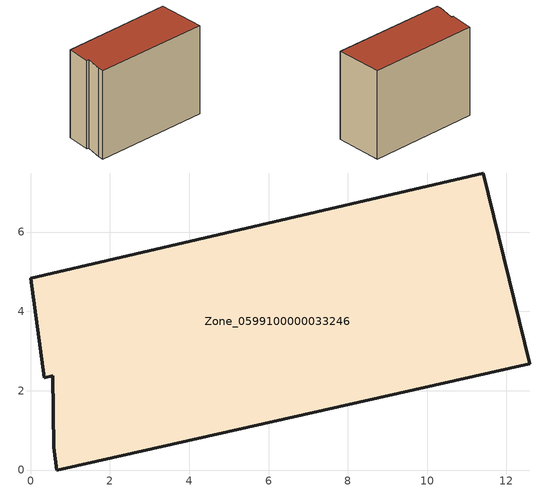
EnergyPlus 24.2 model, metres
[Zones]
Zone_0599100000033246
 floor ground (C_G): 0.58,0.57 0.55,2.37 0.34,2.33 0,4.83 11.41,7.49 12.59,2.68 0.66,0 z0
 wall outside (C_F): 0,4.83 0.34,2.33 0.55,2.37 0.58,0.57 0.66,0 12.59,2.68 11.41,7.49 0,4.83 z0:9.44
 roof outside (C_R): 0.55,2.37 0.58,0.57 0.66,0 12.59,2.68 11.41,7.49 0,4.83 0.34,2.33 z9.44
[BUILDING]
Pand.0599100000033246: North Axis=0; Terrain=City; Loads Convergence Tolerance Value=0.04; Temperature Convergence Tolerance Value=0.4; Solar Distribution=FullExterior; Maximum Number of Warmup Days=25; Minimum Number of Warmup Days=1
[Site:Location]
Rotterdam.The.Hague.AP_ZH_NLD Design_Conditions: Latitude=51.96; Longitude=4.45; Time Zone=1; Elevation=-4.5
[SITE:GROUNDTEMPERATURE:BUILDINGSURFACE]
18, 18, 18, 18, 18, 18, 18, 18, 18, 18, 18, 18
[MATERIAL] Thermal Absorptance=0.9; Solar Absorptance=0.7; Visible Absorptance=0.7
Name | Roughness | Thickness | Conductivity | Density | Specific Heat
G.TI.1946 | MediumSmooth | 0.15 | 1 | 540 | 1210
F.TI.1946 | Rough | 0.3 | 0.857143 | 1920 | 840
R.TI.1946 | MediumRough | 0.2 | 0.1 | 1500 | 1000
[CONSTRUCTION]
C_G: G.TI.1946
C_F: F.TI.1946
C_R: R.TI.1946
[ZONE]
Zone_0599100000033246: Type=1; Multiplier=1; Ceiling Height=Autocalculate; Volume=Autocalculate; Floor Area=autocalculate; Part of Total Floor Area=Yes
[ZONEINFILTRATION:DESIGNFLOWRATE]
Infil_Zone_0599100000033246: Zone or ZoneList or Space or SpaceList=Zone_0599100000033246; Schedule=AlwaysOn; Design Flow Rate Calculation Method=Flow/Area; Flow Rate per Floor Area=0.003; Constant Term Coefficient=1; Temperature Term Coefficient=0; Velocity Term Coefficient=0; Velocity Squared Term Coefficient=0
[HVACTEMPLATE:ZONE:IDEALLOADSAIRSYSTEM]
Zone_0599100000033246: Maximum Heating Supply Air Temperature=50; Minimum Cooling Supply Air Temperature=13; Maximum Heating Supply Air Humidity Ratio=0.0156; Minimum Cooling Supply Air Humidity Ratio=0.0077; Heating Limit=NoLimit; Cooling Limit=NoLimit; Dehumidification Control Type=ConstantSensibleHeatRatio; Cooling Sensible Heat Ratio=0.7; Dehumidification Setpoint=60; Humidification Control Type=None; Humidification Setpoint=30; Outdoor Air Method=None; Outdoor Air Flow Rate per Person=0.00944; Outdoor Air Flow Rate per Zone Floor Area=0; Outdoor Air Flow Rate per Zone=0; Demand Controlled Ventilation Type=None; Outdoor Air Economizer Type=NoEconomizer; Heat Recovery Type=None; Sensible Heat Recovery Effectiveness=0.7; Latent Heat Recovery Effectiveness=0.65
[ZONECONTROL:THERMOSTAT]
ThermostatControl_Zone_0599100000033246: Zone or ZoneList=Zone_0599100000033246; Control Type Schedule=DualSetpointControlType; Control 1=Thermostat_Zone_0599100000033246; Temperature Difference Between Cutout And Setpoint=0
[THERMOSTATSETPOINT:DUALSETPOINT]
Thermostat_Zone_0599100000033246: Heating Setpoint Temperature Schedule=HeatingSetpoint_Zone_0599100000033246; Cooling Setpoint Temperature Schedule=CoolingSetpoint_Zone_0599100000033246
[SCHEDULE:COMPACT]
HeatingSetpoint_Zone_0599100000033246: Through: 12/31, For: AllDays, Until: 24:00, 21
CoolingSetpoint_Zone_0599100000033246: Through: 12/31, For: AllDays, Until: 24:00, 24
DualSetpointControlType: Through: 12/31, For: AllDays, Until: 24:00, 4
AlwaysOn: Through: 12/31, For: AllDays, Until: 24:00, 1
